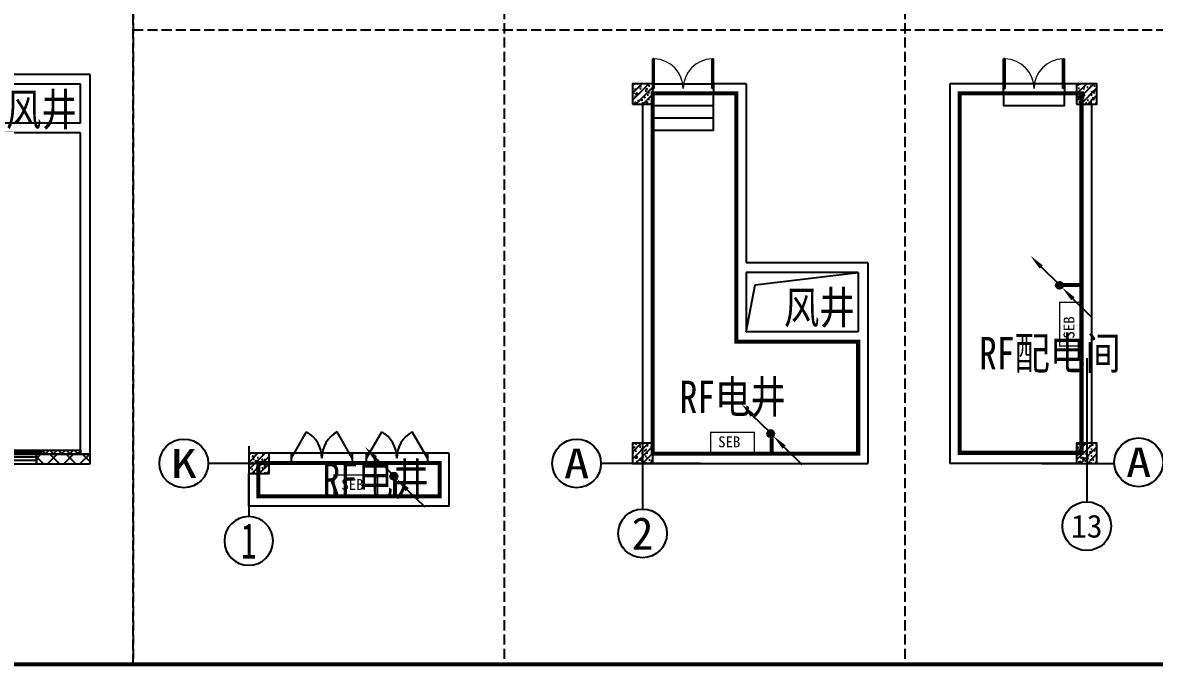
# Model space of a CAD drawing. Header units: millimetres. Extents: x -633009578 to 5705885, y -633235091 to 2571734.
# Drawn here: x 2480135 to 2508009, y 2071621 to 2087473 of the extents above; entities that cross this region are included whole.
import ezdxf
from ezdxf.enums import TextEntityAlignment as Align

# ---------------------------------------------------------------- set-up
doc = ezdxf.new("R2010")
doc.units = ezdxf.units.MM
doc.header["$LTSCALE"] = 1000
doc.header["$MEASUREMENT"] = 0
doc.linetypes.add('__DASH', pattern=[0.35, 0.25, -0.1])
doc.layers.get('0').update_dxf_attribs({"color": 9})
for name, color, linetype in [('A-COLUM(柱)', 255, 'Continuous'), ('A-DOOR(门）', 4, 'Continuous'), ('A-FLOR(看线)', 8, 'Continuous'), ('A-HATH(填充)', 8, 'Continuous'), ('A-LM-RAIL(栏杆)', 167, 'Continuous'), ('A-OTHER(其它)', 192, 'Continuous'), ('A-STAR(楼梯)', 51, 'Continuous'), ('A-WALL(墙)', 255, 'Continuous'), ('A-WINDOW（窗）', 4, 'Continuous'), ('AXIS_TEXT', 7, 'Continuous'), ('C-AXIS(轴号)', 3, 'Continuous'), ('PUB_TEXT', 7, 'Continuous'), ('WALL', 9, 'Continuous'), ('电-弱电平面-箭头', 3, 'Continuous'), ('电-接地防雷-接地线', 132, 'Continuous'), ('设备-箱柜', 3, 'Continuous'), ('院图签、封面151013$0$PUB_TITLE', 153, 'Continuous'), ('院图签、封面151013$0$图签文字', 4, 'Continuous')]:
    doc.layers.add(name, color=color, linetype=linetype)
doc.styles.add('_TCH_AXIS', font='simhei.ttf', dxfattribs={"bigfont": 'GBCBIG'})
doc.styles.add('_TCH_DIM', font='simhei.ttf', dxfattribs={"width": 0.8, "bigfont": 'hztxt.shx'})
doc.styles.add('COMPLEX', font='simhei.ttf')
doc.styles.add('ELEC-DIM', font='simhei.ttf')
doc.styles.add('IDQSTYLE', font='simhei.ttf', dxfattribs={"width": 0.707, "bigfont": 'hztxt.shx'})
doc.styles.get("Standard").update_dxf_attribs({"font": 'simhei.ttf', "bigfont": 'hztxt.shx'})
doc.styles.add('院图签、封面151013$0$-宋体', font='simhei.ttf', dxfattribs={"width": 0.8})
doc.linetypes.add('GDLine', pattern='A,1,-3,5.8,["|",Standard,S=4,R=-45,X=-1.407,Y=-0.7],-0.1,["|",Standard,S=4,R=-45,X=-1.407,Y=-0.7],-0.1,["|",Standard,S=4,R=-45,X=-1.407,Y=-0.7],-0.1,["|",Standard,S=4,R=-45,X=-1.407,Y=-0.7],-0.1,5.8,-3,1', length=20)

# ---------------------------------------------------------------- blocks, each defined once
blk = doc.blocks.new('$TCHSYS$WIN2D')
for p, q in [((-0.5, 0.5), (0.5, 0.5)), ((-0.5, 0.5), (-0.4999999999999999, -0.5)), ((0.5, 0.5), (0.4999999999999998, -0.5)), ((0.5, 0.1666666666666666), (-0.5, 0.1666666666666666)), ((0.5, -0.1666666666666667), (-0.5, -0.1666666666666667)), ((-0.4999999999999999, -0.5), (0.5, -0.5))]:
    blk.add_line(p, q)
blk = doc.blocks.new('$DorLib2D$00000002')
for p, q in [((-0.5, -5.684341886080802e-17), (-0.5000000000000007, 0.4875)), ((-0.4750000000000007, 0.4875), (-0.5000000000000007, 0.4875)), ((-0.475, -2.842170943040401e-17), (-0.4750000000000007, 0.4875)), ((0.475, -2.842170943040401e-17), (0.4750000000000007, 0.4875)), ((0.4750000000000007, 0.4875), (0.5000000000000007, 0.4875)), ((0.5, -5.684341886080802e-17), (0.5000000000000007, 0.4875)), ((-0.5, -5.684341886080802e-17), (-0.475, -2.842170943040401e-17)), ((0.5, -5.684341886080802e-17), (0.475, -2.842170943040401e-17))]:
    blk.add_line(p, q)
at = {"lineweight": 13}
for centre, start, end in [((-0.4875, -4.263256414560601e-17), 0, 88.53071641864632), ((0.4875, -4.263256414560601e-17), 91.4692835813537, 180)]:
    blk.add_arc(centre, 0.4875, start, end, dxfattribs=at)
blk = doc.blocks.new('$DorLib2D$00000231')
at = {"color": 0}
for p, q in [((-0.4999999999999947, 7.105427357601002e-15), (-0.2500000000000284, 0.4330127018921708)), ((0.5000000000000053, 7.105427357601002e-15), (0.250000000000032, 0.4330127018921708))]:
    blk.add_line(p, q, dxfattribs=at)
for centre, radius, start, end in [((-0.4999999999996803, 3.055333763768431e-13), 0.499999999999681, 0, 59.99999999996344), ((0.5000000000000426, -2.486899575160351e-14), 0.4999999999999835, 120.0000000000366, 180)]:
    blk.add_arc(centre, radius, start, end, dxfattribs=at)
blk = doc.blocks.new('_FZH')
h = blk.add_hatch()
h.set_pattern_fill('钢筋混凝土', color=256, scale=0.1, style=0)
h.set_pattern_definition([(45, (0, 0), (-0.1767766952966369, 0.1767766952966369), []), (50, (0, 0), (0.7172601826007535, -0.06275213498259512), [0.07500000000000001, -0.8250000000000001]), (355, (0, 0), (-0.138751333613, 0.7521921337000119), [0.06, -0.66]), (100.4514, (0.05977168000000001, -0.00522934), (0.5785093817140216, 0.6894395420609536), [0.06374019, -0.701142112]), (46.1842, (0, 0.2), (1.067241048625645, -0.1655190143290181), [0.1125, -1.2375]), (96.6356, (0.088936745, 0.186206693), (0.9346627055487033, 0.9741178709004418), [0.095610288, -1.051713]), (351.1842, (0, 0.2), (0.9346619451336272, 0.9741186009253247), [0.09000000000000001, -0.9900000000000001]), (21, (0.1, 0.15), (0.5969070521184617, -0.4026188906653388), [0.07500000000000001, -0.8250000000000001]), (326, (0.1, 0.15), (0.2433153319215824, 0.7251500450468529), [0.06, -0.66]), (71.4514, (0.149742233, 0.116448394), (0.84022262858149, 0.3225304967099524), [0.06374019, -0.701142112]), (37.50000000000001, (0, 0), (0.01215985531729062, 0.3328938538313115), [0, -0.652, 0, -0.67, 0, -0.6625000000000001]), (7.499999999999999, (0, 0), (0.2630695374421486, 0.3944117118823603), [0, -0.382, 0, -0.637, 0, -0.2525]), (-32.5, (-0.223, 0), (0.533822436172409, -0.02255487173437976), [0, -0.25, 0, -0.78, 0, -1.035]), (-42.5, (-0.323, 0), (0.5831861693423862, 0.1001049823323177), [0, -0.325, 0, -0.518, 0, -0.735])])
h.paths.add_polyline_path([(-0.5, -0.5), (0.5, -0.5), (0.5, 0.5), (-0.5, 0.5)])
blk.add_lwpolyline([(-0.5, -0.5), (0.5, -0.5), (0.5, 0.5), (-0.5, 0.5)], close=True)
blk = doc.blocks.new('_AXISO')
blk.add_circle((0, 0), 0.5)
at = {"layer": 'AXIS_TEXT', "style": 'COMPLEX', "width": 1.041666666666667}
blk.add_attdef('A', text='', height=0.56, dxfattribs=at).set_placement((-0.25, -0.28), (0.25, -0.28), align=Align.FIT)
blk = doc.blocks.new('G$CA5E46A1A')
at = {"layer": 'A-HATH(填充)'}
h = blk.add_hatch(dxfattribs=at)
h.set_pattern_fill('多孔材料', color=256, scale=100, style=0)
h.set_pattern_definition([(45, (-2077107.524803961, -1172844.483965243), (-200.0002033111466, 200.0002033111467), []), (135, (-2077107.524803961, -1172844.483965243), (-200.0002033111467, -200.0002033111466), [])])
h.paths.add_polyline_path([(-2379.005967494566, 4937.596922423458), (-1059.005968254758, 4937.596922423458), (-1059.005968254758, 5177.596922426019), (-2379.005967494333, 5177.596922426019)])
h = blk.add_hatch(dxfattribs=at)
h.set_pattern_fill('多孔材料', color=256, scale=50, style=0)
h.set_pattern_definition([(45, (-2077207.524803961, -1172844.483965243), (-100.0001016555733, 100.0001016555733), []), (135, (-2077207.524803961, -1172844.483965243), (-100.0001016555733, -100.0001016555733), [])])
h.paths.add_polyline_path([(-2259.005968282465, 5177.596922424389), (-1299.005968254758, 5177.596922424389), (-1299.005968254758, 5277.596922424389), (-2259.005968282465, 5277.596922424389)])
at = {"layer": 'A-DOOR(门）'}
for p, q in [((-40805.50596835185, 14297.49999994645), (-39305.50596835185, 14297.49999994645)), ((-30664.00596822868, 14297.49999993807), (-32164.00596822868, 14297.49999993807)), ((-40805.50596835185, 14057.49999994645), (-39305.50596835185, 14057.49999994645)), ((-30664.00596822868, 14057.49999993807), (-32164.00596822868, 14057.49999993807)), ((-48205.50046047498, 5197.499999938067), (-49705.50046047498, 5197.499999938067)), ((-46355.50046050339, 5197.499999938067), (-47855.50046050339, 5197.499999938067)), ((-48205.50046047498, 4957.499999938067), (-49705.50046047498, 4957.499999938067)), ((-46355.50046050339, 4957.499999938067), (-47855.50046050339, 4957.499999938067))]:
    blk.add_line(p, q, dxfattribs=at)
at = {"layer": 'A-FLOR(看线)'}
blk.add_lwpolyline([(-3579.005971926032, 5177.596922436031), (-3579.005971926032, 5277.596922436031), (-2279.005971887847, 5277.596922436031), (-2279.005971887847, 5177.596922454657)], dxfattribs=at)
at = {"layer": 'A-LM-RAIL(栏杆)'}
for points in [[(-3544.005971926032, 5177.596922436031), (-3544.005971926032, 5242.596922436031), (-2314.005971887847, 5242.596922436031), (-2314.005971887847, 5177.596922454657)], [(-3514.005971926032, 5177.596922436031), (-3514.005971926032, 5212.596922436031), (-2344.005971887847, 5212.596922436031), (-2344.005971887847, 5177.596922454657)]]:
    blk.add_lwpolyline(points, dxfattribs=at)
at = {"layer": 'A-OTHER(其它)'}
blk.add_lwpolyline([(-38505.50596737117, 8187.499999650987), (-38278.27634677012, 9346.76492473809), (-35745.50596751459, 9647.499999608612)], dxfattribs=at)
at = {"layer": 'A-STAR(楼梯)'}
for points in [[(-40805.50596825918, 14057.49999989383), (-40805.50596825918, 13757.49999989383), (-39305.50596825965, 13757.49999989383), (-39305.50596825965, 14057.49999996554)], [(-32164.00596822822, 14057.49999986216), (-32164.00596822822, 13757.49999986216), (-30664.00596822868, 13757.49999986216), (-30664.00596822868, 14057.49999993388)], [(-40805.50596825918, 13757.49999989383), (-40805.50596825918, 13457.49999989383), (-39305.50596825965, 13457.49999989383), (-39305.50596825965, 13757.49999996554)], [(-40805.50596825918, 13457.49999989383), (-40805.50596825918, 13157.49999989383), (-39305.50596825965, 13157.49999989383), (-39305.50596825965, 13457.49999996554)]]:
    blk.add_lwpolyline(points, dxfattribs=at)
at = {"layer": 'A-WALL(墙)'}
for p, q in [((-1059.00596814137, 14527.59692250006), (-3579.005968254991, 14527.59692242928)), ((-1059.005968254758, 13207.59692242928), (-1059.00596814137, 14527.59692250006)), ((-38505.50596736837, 14297.49999993038), (-39305.50596826524, 14297.49999991478)), ((-39305.50596826524, 14297.49999991478), (-39305.50596826524, 14057.49999993527)), ((-38505.50596736837, 14297.49999993038), (-38505.50596736837, 9887.499999614898)), ((-33484.00596827664, 14297.49999998324), (-33484.00596827664, 4947.499999833759)), ((-32164.00596823427, 14297.50000000093), (-33484.00596827664, 14297.49999998324)), ((-32164.00596823427, 14057.4999999695), (-32164.00596823427, 14297.50000000093)), ((-30364.00596848852, 14297.499999817), (-30664.00596823473, 14297.49999998091)), ((-30664.00596823473, 14297.49999998091), (-30664.00596823427, 14057.4999999695)), ((-1299.005968141602, 14287.59692250006), (-3459.00596814556, 14287.59692250006)), ((-1299.005968141602, 13327.5969222968), (-1299.005968141602, 14287.59692250006)), ((-39305.50596826524, 14057.49999993527), (-38745.50596735021, 14057.50000000745)), ((-38745.50596735021, 14057.50000000745), (-38745.5059673721, 9767.49999961583)), ((-33244.00596827944, 14057.4999999858), (-33244.00596827944, 5187.499999790452)), ((-33244.00596827944, 14057.4999999858), (-32164.00596823427, 14057.4999999695)), ((-30664.00596823427, 14057.4999999695), (-30364.00596848852, 14057.50000037346)), ((-41045.5059682671, 5447.499999688938), (-41045.50596824661, 13797.50000017695)), ((-40805.50596823916, 5447.499999688938), (-40805.50596826524, 13797.50000017695)), ((-30234.00596823706, 13797.49999968894), (-30234.00596822309, 5447.499999688938)), ((-29994.00596819981, 13797.49999968894), (-29994.00596822589, 5447.499999688938)), ((-1299.005968141602, 13327.5969222968), (-3459.00596814556, 13327.5969222968)), ((-1059.005968254758, 4937.596922423458), (-1059.005968254758, 13207.59692242928)), ((-1299.005968270125, 13087.59692250029), (-3699.005968146026, 13087.59692250029)), ((-1299.005968254758, 5177.596922424156), (-1299.005968270125, 13087.59692250029)), ((-38745.5059673721, 9767.49999961583), (-38745.50596737117, 7947.4999996447)), ((-35505.50596751459, 9887.499999614898), (-38505.50596736837, 9887.499999614898)), ((-35505.50596751459, 9887.499999614898), (-35505.50596745219, 8067.499999615829)), ((-38505.50596737117, 9647.499999608612), (-38505.50596737117, 8187.499999650987)), ((-35745.50596751459, 9647.499999608612), (-38505.50596737117, 9647.499999608612)), ((-35745.50596751459, 9647.499999608612), (-35745.50596751459, 8187.499999650987)), ((-35745.50596751459, 8187.499999650987), (-38505.50596737117, 8187.499999650987)), ((-35745.50596739817, 7947.4999996447), (-38745.50596737117, 7947.4999996447)), ((-35745.50596739817, 7947.4999996447), (-35745.50596739817, 5187.49999994738)), ((-35505.50596745219, 8067.499999615829), (-35505.5059674494, 4947.499999934342)), ((-40925.50596825965, 5347.499999937834), (-40925.50596825965, 5347.499999937834)), ((-30244.00596822868, 5347.499999798369), (-30244.00596822868, 5347.499999798369)), ((-49705.50046036695, 5197.49999993341), (-50255.50596826081, 5197.4999995986)), ((-49705.50046036695, 4957.49999992596), (-49705.50046036695, 5197.49999993341)), ((-47855.5004606212, 5197.49999993341), (-48205.5004606212, 5197.49999993341)), ((-48205.5004606212, 5197.49999993341), (-48205.5004606212, 4957.499999929685)), ((-47855.5004606212, 4957.499999930616), (-47855.5004606212, 5197.49999993341)), ((-45815.50596784079, 5197.499999935273), (-46355.50046036695, 5197.49999993341)), ((-46355.50046036695, 5197.49999993341), (-46355.50046036695, 4957.499999934342)), ((-45815.50596784079, 3897.500000337604), (-45815.50596784079, 5197.499999935273)), ((-40925.50596825965, 5207.499999942724), (-40925.50596825965, 5207.499999942724)), ((-40925.50596825965, 5067.499999947846), (-40925.50596825965, 5067.499999947846)), ((-40805.50596851949, 5187.499999965774), (-35745.50596739817, 5187.49999994738)), ((-30364.00596800051, 5187.499999872642), (-33244.00596827944, 5187.499999790452)), ((-30244.00596822868, 5207.499999800231), (-30244.00596822868, 5207.499999800231)), ((-30244.00596822868, 5067.499999802094), (-30244.00596822868, 5067.499999802094)), ((-2259.005968282465, 5277.596922424389), (-1299.005968254758, 5277.596922424389)), ((-2259.005968282465, 5277.596922424389), (-2259.005968282465, 5177.596922424389)), ((-2259.005968282465, 5177.596922424389), (-1299.005968254758, 5177.596922424389)), ((-1299.005968254758, 5277.596922424389), (-1299.005968254758, 5177.596922424389)), ((-1299.005968254758, 5177.596922424156), (-1059.005968254758, 5177.596922424156)), ((-50255.50596826081, 4957.499999941792), (-49705.50046036695, 4957.49999992596)), ((-48205.5004606212, 4957.499999929685), (-47855.5004606212, 4957.499999930616)), ((-46355.50046036695, 4957.499999934342), (-46055.50596793764, 4957.499999948777)), ((-46055.50596793764, 4137.500000353437), (-46055.50596793764, 4957.499999948777)), ((-40805.50596851995, 4947.499999949243), (-35505.5059674494, 4947.499999948544)), ((-30364.00596800051, 4947.499999805354), (-33484.00596827664, 4947.499999833759)), ((-50755.50596827595, 3897.500000337604), (-50755.50596825336, 4697.499999688938)), ((-50515.505968143, 4137.500000353437), (-50515.5059681565, 4697.499999688938)), ((-46055.50596793764, 4137.500000353437), (-50515.505968143, 4137.500000353437)), ((-45815.50596784079, 3897.500000337604), (-50755.50596827595, 3897.500000337604))]:
    blk.add_line(p, q, dxfattribs=at)
at = {"layer": 'C-AXIS(轴号)'}
for p, q in [((-30114.00596822868, 7541.249999938067), (-30114.00596822868, 4002.840345071629)), ((-41055.50596825965, 6430.5), (-41055.50596825965, 3823.340345071629)), ((-50755.50046214112, 5368.249999969034), (-50755.50046214112, 3639.249999969034)), ((-50047.75046214112, 4947.499999938067), (-51752.75046214112, 4947.499999938067)), ((-39624.50989593379, 4947.499999938067), (-42079.25596825965, 4947.499999938067)), ((-31220.75596822868, 4947.499999938067), (-29436.00596822868, 4947.499999938067))]:
    blk.add_line(p, q, dxfattribs=at)
at = {"layer": 'WALL'}
for p, q in [((-1059.005968254758, 5177.596922426019), (-2379.005967494333, 5177.596922426019)), ((-2379.005967494333, 5177.596922426019), (-2379.005967494566, 4937.596922423458)), ((-2379.005967494566, 4937.596922423458), (-1059.005968254758, 4937.596922423458))]:
    blk.add_line(p, q, dxfattribs=at)
at = {"layer": '设备-箱柜', "color": 8, "linetype": '__DASH'}
blk.add_lwpolyline([(-53601.5, 34335.5), (0, 34335.5), (0, 0), (-53601.5, 0)], close=True, dxfattribs=at)
for points in [[(-44465.5, 34335.5), (-44465.5, 0)], [(-34596, 34335.5), (-34596, 0)], [(-53601.5, 15621), (-27771.5, 15621)]]:
    blk.add_lwpolyline(points, dxfattribs=at)
at = {"layer": 'A-COLUM(柱)', "xscale": 500, "yscale": 500, "zscale": 500}
for p in [(-41055.50596825965, 14047.49999993807), (-30114.00596822868, 14047.49999993807), (-41055.50596825965, 5197.499999938067), (-30114.00596817373, 5197.499999776948)]:
    blk.add_blockref('_FZH', p, dxfattribs=at)
at = {"layer": 'A-COLUM(柱)', "xscale": 500, "yscale": 500, "zscale": 500, "rotation": 180}
blk.add_blockref('_FZH', (-50505.50596829434, 4947.499999938067), dxfattribs=at)
at = {"layer": 'A-DOOR(门）', "xscale": 1500, "yscale": 1500, "zscale": 1500}
blk.add_blockref('$DorLib2D$00000002', (-40055.50596835185, 14177.49999994645), dxfattribs=at)
at = {"layer": 'A-DOOR(门）', "extrusion": (0, 0, -1), "xscale": -1500, "yscale": 1500, "zscale": 1500}
for name, p in [('$DorLib2D$00000002', (31414.00596822868, 14177.49999993807)), ('$DorLib2D$00000231', (48955.50046047498, 5077.499999938067)), ('$DorLib2D$00000231', (47105.50046050339, 5077.499999938067))]:
    blk.add_blockref(name, p, dxfattribs=at)
at = {"layer": 'A-WINDOW（窗）', "xscale": -1100, "yscale": 240, "zscale": 1100, "rotation": 179.9999999999986}
blk.add_blockref('$TCHSYS$WIN2D', (-2929.005967441713, 5057.596922422759), dxfattribs=at)
at = {"layer": 'C-AXIS(轴号)'}
ref = blk.add_blockref('_AXISO', (-52352.75046214112, 4947.499999938067), dxfattribs=dict(at, xscale=1200, yscale=1200, zscale=1200))
ref.add_attrib('A', 'K', dxfattribs={"layer": 'AXIS_TEXT', "height": 711.8743479588203, "style": '_TCH_AXIS'}).set_placement((-52674.78885764652, 4591.56282595871), (-52030.71206663619, 4591.56282595871), align=Align.FIT)
ref = blk.add_blockref('_AXISO', (-42679.25596825965, 4947.499999938067), dxfattribs=dict(at, xscale=1200, yscale=1200, zscale=1200))
ref.add_attrib('A', 'A', dxfattribs={"layer": 'AXIS_TEXT', "height": 728.8863382706847, "style": '_TCH_AXIS'}).set_placement((-42991.63582751853, 4583.0568308027), (-42366.87610900076, 4583.0568308027), align=Align.FIT)
ref = blk.add_blockref('_AXISO', (-28836.00596822868, 4973.999999938067), dxfattribs=dict(at, xscale=1200, yscale=1200, zscale=1200))
ref.add_attrib('A', 'A', dxfattribs={"layer": 'AXIS_TEXT', "height": 728.8863382706847, "style": '_TCH_AXIS'}).set_placement((-29148.38582748757, 4609.5568308027), (-28523.62610896979, 4609.5568308027), align=Align.FIT)
ref = blk.add_blockref('_AXISO', (-30114.00596822868, 3402.840345071629), dxfattribs=dict(at, xscale=1200, yscale=1200, zscale=1200))
ref.add_attrib('A', '13', dxfattribs={"layer": 'AXIS_TEXT', "height": 563.049419665769, "style": '_TCH_AXIS'}).set_placement((-30502.77818656946, 3121.315635238774), (-29725.23374988814, 3121.315635238774), align=Align.FIT)
ref = blk.add_blockref('_AXISO', (-50755.50046214112, 3039.249999969034), dxfattribs=dict(at, xscale=-1200, yscale=1200, zscale=1200, rotation=180))
ref.add_attrib('A', '1', dxfattribs={"layer": 'AXIS_TEXT', "height": 882.3792288173356, "style": '_TCH_AXIS'}).set_placement((-50944.58172545931, 2598.060385560384), (-50566.41919882339, 2598.060385560384), align=Align.FIT)
ref = blk.add_blockref('_AXISO', (-41055.50596825965, 3223.340345071629), dxfattribs=dict(at, xscale=1200, yscale=1200, zscale=1200))
ref.add_attrib('A', '2', dxfattribs={"layer": 'AXIS_TEXT', "height": 798.76828256433, "style": '_TCH_AXIS'}).set_placement((-41321.76206244784, 2823.95620378945), (-40789.24987407168, 2823.95620378945), align=Align.FIT)
at = {"layer": 'PUB_TEXT', "style": '_TCH_DIM', "width": 0.8}
for s, p in [('风井', (-3133.010289807105, 13262.97955823713)), ('风井', (-37573.66743380576, 8385.683909187093)), ('RF配电间', (-32767.74901317642, 7262.674663558137)), ('RF电井', (-40141.81772600766, 6186.588807851542)), ('RF电井', (-48941.26751278923, 4162.233725461178))]:
    blk.add_text(s, height=800, dxfattribs=at).set_placement(p)
blk = doc.blocks.new('HC001524')
at = {"color": 0, "linetype": 'Continuous', "const_width": 0.3}
blk.add_lwpolyline([(5, 2.5), (-5, 2.5), (-5, -2.5), (5, -2.5)], close=True, dxfattribs=at)
at = {"color": 0, "style": 'IDQSTYLE', "width": 0.7}
for tag, p in [('AF', (-1.5, -1.25)), ('PSFHATT', (7, -2.5))]:
    blk.add_attdef(tag, p, '', height=2.5, dxfattribs=at)
blk = doc.blocks.new('*X134')
at = {"color": 0, "linetype": 'Continuous'}
for p, q in [((192.590110055903, 446.7242872143482), (193.9264208598343, 448.0605980182795)), ((192.6512440212146, 447.2096852483717), (193.4410228258108, 447.9994640529679)), ((192.666080612941, 446.3759937026742), (194.2747143715083, 447.9846274612416)), ((192.8122309321682, 446.0978799531896), (194.552828120993, 447.8384771420143)), ((193.0126674313866, 445.874052383696), (194.7766556904866, 447.6380406427959)), ((193.2651240367983, 445.7022449203958), (194.9484631537868, 447.3855840373842)), ((193.5780466605768, 445.5909034754624), (195.0598045987202, 447.0726614136058)), ((193.9838870800477, 445.5724798262212), (195.0782282479613, 446.6668209941349))]:
    blk.add_line(p, q, dxfattribs=at)
blk = doc.blocks.new('HC001445')
at = {"color": 0, "linetype": 'Continuous'}
for p, q in [((0.1320978050268309, 0.05776119327106244), (3.237590705501646, 3.232738715067399)), ((-5.469508829517324, -5.531426259851287), (-2.364015929042509, -2.356448738054951))]:
    blk.add_line(p, q, dxfattribs=at)
for points in [[(3.237590705501646, 3.232738715067399, 0.8, 0, 0), (5.189490166405335, 5.119309791711203, 0, 0, 0)], [(-2.364015929042509, -2.356448738054951, 0.8, 0, 0), (-0.4121164681388194, -0.4698776614111466, 0, 0, 0)]]:
    blk.add_lwpolyline(points, format="xyseb", dxfattribs=at)
blk.add_circle((0, 0), 0.625, dxfattribs=at)
at = {"color": 0, "linetype": 'Continuous', "xscale": 0.5, "yscale": 0.5, "zscale": 0.5}
blk.add_blockref('*X134', (-96.91845018383214, -223.4069038532592), dxfattribs=at)
at = {"color": 0, "style": 'IDQSTYLE', "width": 0.7}
blk.add_attdef('PSFHATT', (7.189490166405335, -5.531426259851287), '', height=2.5, dxfattribs=at)
blk = doc.blocks.new('建筑图框_A0')
at = {"layer": '院图签、封面151013$0$PUB_TITLE', "const_width": 100}
blk.add_lwpolyline([(2500, 1000), (117900, 1000), (117900, 83100), (2500, 83100)], close=True, dxfattribs=at)
at = {"layer": '院图签、封面151013$0$图签文字', "color": 6, "style": '院图签、封面151013$0$-宋体'}
for tag, height, width, p in [('工程主持人', 400, 0.8000000000029104, (114688.0804010462, 36699.5688464453)), ('审定', 400, 0.8000000000029104, (114688.0804010462, 35899.56884644483)), ('审核', 400, 0.8000000000029104, (114688.0804010462, 35099.56884644437)), ('专业负责人', 400, 0.8000000000029104, (114688.0804010462, 34299.5688464439)), ('校对', 400, 0.8000000000029104, (114688.0804010462, 33499.56884644344)), ('设计', 400, 0.8000000000029104, (114688.0804010462, 32699.56884644297)), ('方案设计人', 400, 0.8000000000029104, (114688.0804010462, 31900.42615922005)), ('工程编号', 300, 0.6999999999970896, (115738.0804010411, 8700.424278954277)), ('版次', 300, 0.6999999999970896, (113538.0804010311, 3005.726258059498)), ('日期', 300, 0.6999999999970896, (116838.0804010863, 3000.226258123759)), ('图号', 200, 0.6999999999970896, (117338.0804010546, 2400.075247410685)), ('比例', 300, 0.6999999999970896, (113538.0804010015, 2200.188802679535)), ('图号_X施', 300, 0.6999999999970896, (116338.0804010404, 2200.188802651362)), ('图号_总数', 200, 0.6999999999970896, (117338.0804010425, 2000.075247410219))]:
    blk.add_attdef(tag, text='', height=height, dxfattribs=dict(at, width=width)).set_placement(p, align=Align.MIDDLE_CENTER)
at = {"layer": '院图签、封面151013$0$图签文字', "color": 6, "style": '院图签、封面151013$0$-宋体', "width": 0.7}
for tag, p in [('建设单位_001', (115735.8856235607, 7446.21079580821)), ('工程名称_001', (115733.5260729989, 6045.368099178996)), ('图名_001', (114542.8818887114, 4059.656552180292))]:
    blk.add_attdef(tag, p, '', height=300, dxfattribs=at)

msp = doc.modelspace()

# ---------------------------------------------------------------- linework, layer by layer
at = {"layer": '电-接地防雷-接地线', "linetype": 'GDLine', "ltscale": 0.1, "const_width": 100}
for points in [[(2495653.500000313, 2085728.891512802), (2495653.499999809, 2076858.891512707), (2500713.500000915, 2076858.891512708), (2500713.500000915, 2079618.891512233), (2497713.500001025, 2079618.891512233), (2497713.500001025, 2085728.89151261), (2495653.500000313, 2085728.891512824)], [(2506198.127121555, 2081011.933925292), (2505693.222433079, 2081011.933925292)], [(2498585.750547895, 2076858.891512715), (2498585.750547895, 2077363.796201191)], [(2489303.750547895, 2075808.891513114), (2489303.750547895, 2076313.79620159)]]:
    msp.add_lwpolyline(points, dxfattribs=at)
for points in [[(2503215.000000034, 2085728.891512746), (2506215.000000084, 2085728.891512746), (2506215.000000084, 2076878.891512561), (2503215.000000034, 2076878.891512561)], [(2490403.500000376, 2076628.891512709), (2485943.50000017, 2076628.891512709), (2485943.50000017, 2075808.891513114), (2490403.500000376, 2075808.891513114)]]:
    msp.add_lwpolyline(points, close=True, dxfattribs=at)

# ---------------------------------------------------------------- block references
at = {"layer": '电-弱电平面-箭头', "color": 4, "xscale": 140, "yscale": 140, "zscale": 140}
for p, rotation in [((2505673.961072685, 2081004.666764642), 89.99999999999999), ((2498559.483387244, 2077353.375540098), 90), ((2489277.483387244, 2076303.375540497), 90)]:
    msp.add_blockref('HC001445', p, dxfattribs=dict(at, rotation=rotation))
at = {"layer": '设备-箱柜'}
for name, p in [('建筑图框_A0', (2425455.291295354, 2070671.39151276)), ('G$CA5E46A1A', (2482857.505968313, 2071671.39151276)), ('G$CA5E46A1A', (2536459.005968313, 2071671.39151276))]:
    msp.add_blockref(name, p, dxfattribs=at)
ref = msp.add_blockref('HC001524', (2505943.966089653, 2080048.149467051), dxfattribs=dict(at, xscale=-107.52, yscale=107.52, zscale=107.52, rotation=269.9999999999999))
ref.add_attrib('AF', 'SEB', (2506041.479148226, 2079691.337319004), dxfattribs={"layer": '0', "color": 0, "height": 268.8, "rotation": 90, "style": 'ELEC-DIM'})
ref = msp.add_blockref('HC001524', (2497621.966089653, 2077113.052544617), dxfattribs=dict(at, xscale=-107.52, yscale=107.52, zscale=107.52, rotation=180))
ref.add_attrib('AF', 'SEB', (2497265.153941607, 2077015.539486044), dxfattribs={"layer": '0', "color": 0, "height": 268.8, "style": 'ELEC-DIM'})
ref = msp.add_blockref('HC001524', (2488339.966089653, 2076063.052545016), dxfattribs=dict(at, xscale=-107.52, yscale=107.52, zscale=107.52, rotation=180))
ref.add_attrib('AF', 'SEB', (2487983.153941607, 2075965.539486443), dxfattribs={"layer": '0', "color": 0, "height": 268.8, "style": 'ELEC-DIM'})

doc.saveas('drawing.dxf')
